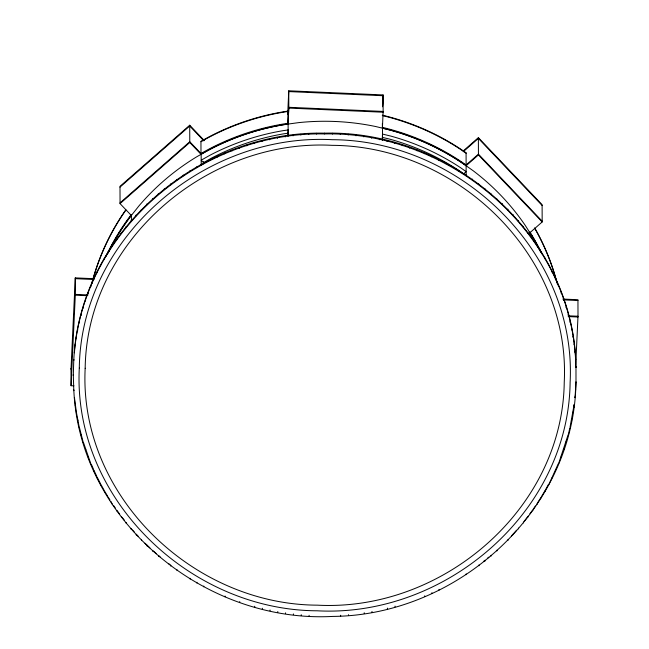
<?xml version="1.0" encoding="UTF-8"?>
<svg xmlns="http://www.w3.org/2000/svg" width="649" height="649" viewBox="0 0 649 649"><rect width="100%" height="100%" fill="white"/><g stroke="black" fill="none" stroke-linecap="round" stroke-linejoin="round"><path stroke-width="0.97" d="M575.014 396.928L575.014 397.707L575.996 382.577L575.979 366.636L575.988 367.423C574.503 236.634 452.872 130.003 324.516 133.159C198.894 130.498 79.267 232.553 73.783 360.341L73.783 359.554L73.296 375.495L73.296 374.708L73.808 390.649L73.808 389.862C79.551 520.587 204.532 623.397 332.791 616.42C458.04 615.333 574.138 510.228 575.947 382.74M71.001 369.216L75.284 277.886L93.456 278.681M73.986 385.839L71.057 385.717L75.341 294.386L88.053 294.946M287.799 111.717L288.756 90.803L383.088 94.932L383.145 112.22L288.813 108.083L288.756 90.803M287.856 114.751L288.01 111.076A239.651 230.014 -0.2 0 0 200.947 141.336L200.995 154.3A239.651 230.014 -0.2 0 1 288.059 124.04L288.813 108.083M382.569 106.006L383.088 94.932M382.569 106.793L383.088 95.719L288.756 91.582M463.248 150.933L478.37 137.637L478.435 154.916L466.12 165.746A239.651 230.014 -0.2 0 0 382.407 128.145L383.145 111.433L288.813 107.304L288.051 123.253A239.651 230.014 -0.2 0 0 200.995 153.513L189.776 141.725L120.057 202.837M382.35 137.361L382.504 134.075L390.876 136.103A239.651 230.014 -0.2 0 1 460.766 167.831L466.144 171.644L463.621 173.859L458.859 170.484A236.285 226.793 -0.2 0 0 389.952 139.202L382.35 137.361L382.366 140.306M573.805 405.544L573.708 407.556L573.708 406.769M575.622 367.31L577.999 316.225L568.224 315.803M575.606 359.067L575.606 359.846C569.376 232.399 449.895 131.049 324.524 133.945C202.107 131.147 84.305 228.878 74.4 352.788L74.4 352.001M570.098 426.855L574.154 404.457L574.154 405.244M569.871 427.78L568.264 435.017M558.529 463.848L567.997 435.146M552.672 476.115L558.148 463.938M545.566 489.654L548.332 484.625M541.688 496.258L545.103 490.49L545.103 491.277M537.591 502.74L540.682 497.888M533.283 509.1L535.449 505.928M529.909 513.765L532.172 510.666M524.059 521.407L527.613 516.855M511.42 535.96L516.612 530.249M463.248 151.72L478.378 138.415L542.11 205.465M204.354 140.606L189.719 125.225L120 186.336L120.057 203.624L131.268 215.411A239.651 230.014 -0.2 0 0 107.515 253.84M120 187.123L189.719 126.003L203.835 140.841M120.057 203.624L189.776 142.504L189.719 125.225M529.892 235.684L529.884 232.74L542.175 221.966L542.11 204.686L478.37 137.637M487.35 558.383L488.851 557.15M483.562 561.417L485.103 560.233L485.103 561.02M562.805 299.067L577.943 299.724L578.008 317.012L568.232 316.59M75.292 278.672L93.456 279.468M563.819 299.903L577.951 300.511M87.08 295.684L75.349 295.173L75.284 277.886M168.448 563.502L169.989 564.687M160.084 556.858L158.583 555.633L158.591 556.412M153.472 551.171L156.393 553.719M145.003 543.221L149.903 547.902M189.776 142.504L200.995 154.3M542.166 221.187L478.427 154.138L466.12 164.96L466.152 175.571M478.435 154.916L542.175 221.966M138.237 536.325L136.241 534.224L136.249 535.011M132.396 529.909L134.319 532.066M122.012 517.253L124.389 520.279M117.445 511.071L119.716 514.17M113.616 505.547L115.246 507.924M109.949 499.933L108.399 497.507L108.407 498.294M110.987 501.547L112.537 504.752M107.912 496.688L104.481 490.928L104.489 491.715M101.244 485.071L104.018 490.092M100.352 483.383L97.301 477.429L97.309 478.216M96.896 476.561L94.048 470.525L94.048 471.304M91.395 464.4L93.667 469.649M83.624 442.926L91.022 464.311M79.624 428.267L83.332 442.805M74.432 398.202L74.432 397.415L76.42 412.456L79.397 428.129M575.996 381.79L575.996 382.577M575.631 389.368L575.631 390.154M574.982 351.507L574.982 352.293M574.105 343.97L574.105 344.757M572.986 336.466L572.986 337.253M573.043 411.969L573.051 412.748M571.623 329.002L571.623 329.789M571.696 419.432L571.696 420.219M570.017 321.579L570.017 322.366M568.167 314.213L568.167 315M566.074 306.904L566.082 307.691M566.179 441.547L566.188 442.334M563.746 299.66L563.754 300.446M563.867 448.792L563.867 449.579M561.182 292.488L561.19 293.275M561.312 455.971L561.312 456.75M558.391 285.406L558.391 286.185M555.357 278.405L555.366 279.192M555.512 470.071L555.512 470.849M552.104 271.493L552.104 272.28M552.267 477.769L552.267 476.983L548.794 484.576M548.624 264.695L548.632 265.482M544.925 257.994L544.925 258.781M541.006 251.414L541.006 252.201M541.193 497.085L541.201 497.864M536.877 244.957L536.877 245.744M537.072 503.551L537.08 504.338M532.537 238.629L532.537 239.408M532.74 509.887L532.748 510.674M527.986 232.431L527.994 233.21M528.205 516.093L528.213 516.88M523.24 226.371L523.24 227.158M523.467 522.161L523.475 522.948M518.3 220.457L518.3 221.244M518.535 528.083L518.535 528.87M513.164 214.697L513.164 215.484M513.408 533.851L513.416 534.638M507.843 209.1L507.851 209.887M508.102 539.465L508.102 540.252M502.342 203.664L502.35 204.443M496.672 198.391L496.672 199.178M496.939 550.198L496.939 550.977M490.822 193.297L490.822 194.083M491.098 555.301L491.106 556.088M484.811 188.38L484.819 189.167M478.646 183.643L478.646 184.43M478.938 564.979L478.946 565.766M472.326 179.1L472.334 179.887M466.079 153.18L466.12 164.96A239.651 230.014 -0.2 0 0 382.399 127.35M465.86 174.743L465.868 175.53M466.169 573.903L466.169 574.681M459.257 170.59L459.265 171.377M452.523 166.639L452.523 167.426M445.66 162.891L445.66 163.678M438.675 159.346L438.675 160.133M439.008 589.349L439.008 590.136M431.577 156.02L431.585 156.807M431.918 592.691L431.918 593.478M424.381 152.904L424.381 153.691M424.722 595.823L424.722 596.609M417.08 150.016L417.08 150.803M409.689 147.339L409.689 148.126M402.218 144.897L402.218 145.676M394.665 142.675L394.665 143.461M395.022 606.117L395.022 606.896M387.047 140.679L387.047 141.466M387.404 608.121L387.412 608.908M382.488 128.178L382.529 139.965M382.383 123.424L382.399 128.137M379.365 138.918L379.365 139.705M371.634 137.385L371.634 138.172M371.999 611.447L371.999 612.226M363.846 136.095L363.854 136.882M364.219 612.753L364.219 613.54M356.033 135.033L356.033 135.819M348.18 134.205L348.18 134.992M348.545 614.668L348.554 615.455M340.303 133.621L340.311 134.408M340.676 615.276L340.676 616.055M332.418 133.272L332.418 134.059M324.516 133.159L324.524 133.945M316.623 133.288L316.623 134.075M308.729 133.653L308.737 134.44M309.102 615.301L309.111 616.088M300.86 134.254L300.86 135.041M301.233 614.717L301.233 615.503M293.007 135.097L293.015 135.876M293.38 613.889L293.38 614.676M288.01 111.076L288.188 135.852M288.01 132.25L288.018 136.176M285.195 136.168L285.195 136.955M285.56 612.834L285.56 613.621M277.415 137.483L277.415 138.269M277.78 611.536L277.78 612.323M269.684 139.024L269.684 139.811M270.041 610.003L270.049 610.79M262.001 140.801L262.001 141.587M262.358 608.243L262.366 609.03M254.384 142.812L254.392 143.599M254.741 606.255L254.749 607.034M246.839 145.043L246.839 145.83M239.367 147.51L239.367 148.297M239.716 601.582L239.724 602.369M231.985 150.195L231.985 150.982M224.692 153.107L224.692 153.894M225.033 596.017L225.033 596.804M217.496 156.231L217.496 157.017M210.406 159.573L210.406 160.36M203.494 161.642L203.429 163.913M203.754 586.039L203.754 586.826M201.166 154.3L201.206 165.097M196.566 166.89L196.574 167.677M196.89 582.291L196.89 583.07M189.841 170.857L189.841 171.644M190.149 578.332L190.157 579.119M183.237 175.027L183.245 175.814M176.779 179.392L176.779 180.179M177.08 569.822L177.088 570.609M170.468 183.951L170.468 184.73M170.76 565.279L170.768 566.066M164.311 188.697L164.311 189.476M158.307 193.621L158.307 194.408M152.466 198.732L152.474 199.519M152.742 550.53L152.742 551.317M146.804 204.013L146.804 204.8M147.063 545.265L147.063 546.052M141.312 209.457L141.312 210.244M141.563 539.822L141.563 540.609M135.998 215.07L135.998 215.857M131.414 215.387L131.431 220.295M131.268 215.411L131.26 214.624A239.651 230.014 -0.2 0 0 105.795 256.671M130.871 220.838L130.879 221.625M131.114 528.464L131.114 529.251M125.938 226.761L125.947 227.548M126.166 522.55L126.174 523.337M121.201 232.829L121.209 233.616M121.42 516.499L121.428 517.285M116.666 239.035L116.666 239.822M116.877 510.301L116.877 511.088M112.334 245.379L112.334 246.158M108.213 251.844L108.213 252.631M104.302 258.432L104.311 259.219M100.611 265.133L100.619 265.92M100.782 484.235L100.79 485.014M97.147 271.947L97.147 272.734M93.902 278.859L93.902 279.646M90.884 285.86L90.884 286.647M88.094 292.959L88.102 293.746M88.223 456.434L88.223 457.221M85.546 300.13L85.546 300.917M85.66 449.262L85.66 450.049M83.226 307.383L83.234 308.161M81.149 314.692L81.149 315.479M81.239 434.708L81.247 435.495M79.308 322.066L79.316 322.853M77.718 329.489L77.718 330.276M77.783 419.919L77.791 420.706M76.363 336.961L76.363 337.748M76.42 412.456L76.428 413.243M75.26 344.465L75.26 345.252M75.3 404.952L75.308 405.739M70.992 368.429L71.057 385.717M108.918 251.131A239.651 230.014 -0.2 0 1 129.484 217.813L138.902 205.96A239.651 230.014 -0.2 0 1 196.801 156.75L210.203 149.213A239.651 230.014 -0.2 0 1 283.207 124.738L298.581 122.637A239.651 230.014 -0.2 0 1 375.803 126.555L390.86 130.206A239.651 230.014 -0.2 0 1 460.749 161.942L473.235 170.792A239.651 230.014 -0.2 0 1 525.365 225.592L533.421 238.337A239.651 230.014 -0.2 0 1 540.601 251.552M529.884 232.74A239.651 230.014 -0.2 0 1 540.228 251.082M529.884 231.953A239.651 230.014 -0.2 0 1 542.004 253.889M125.857 210.154A239.651 230.014 -0.2 0 0 91.923 283.329L91.923 282.932A239.651 230.014 -0.2 0 1 125.849 209.773M200.955 141.725A239.651 230.014 -0.2 0 1 288.01 111.466M382.342 115.563A239.651 230.014 -0.2 0 1 466.177 153.245L466.177 152.856A239.651 230.014 -0.2 0 0 382.342 115.173M534.484 227.913A239.651 230.014 -0.2 0 1 556.81 282.307M534.979 228.391A239.651 230.014 -0.2 0 1 557.556 284.806M79.292 368.088C72.574 498.148 189.435 610.295 317.174 610.798C444.889 617.629 568.394 512.751 570.122 382.407C576.839 252.347 459.979 140.2 332.239 139.697C204.532 132.867 81.02 237.745 79.292 368.088M85.173 368.259C78.61 495.203 192.672 604.673 317.353 605.16C442.01 611.829 562.561 509.457 564.241 382.237C570.804 255.292 456.742 145.822 332.061 145.335C207.404 138.667 86.852 241.039 85.173 368.259M288.164 129.954L288.01 133.232L283.808 133.808A236.285 226.793 -0.2 0 0 211.825 157.934L203.502 162.623L201.182 160.189L210.219 155.103A239.651 230.014 -0.2 0 1 283.232 130.636L288.164 129.954"/></g></svg>
